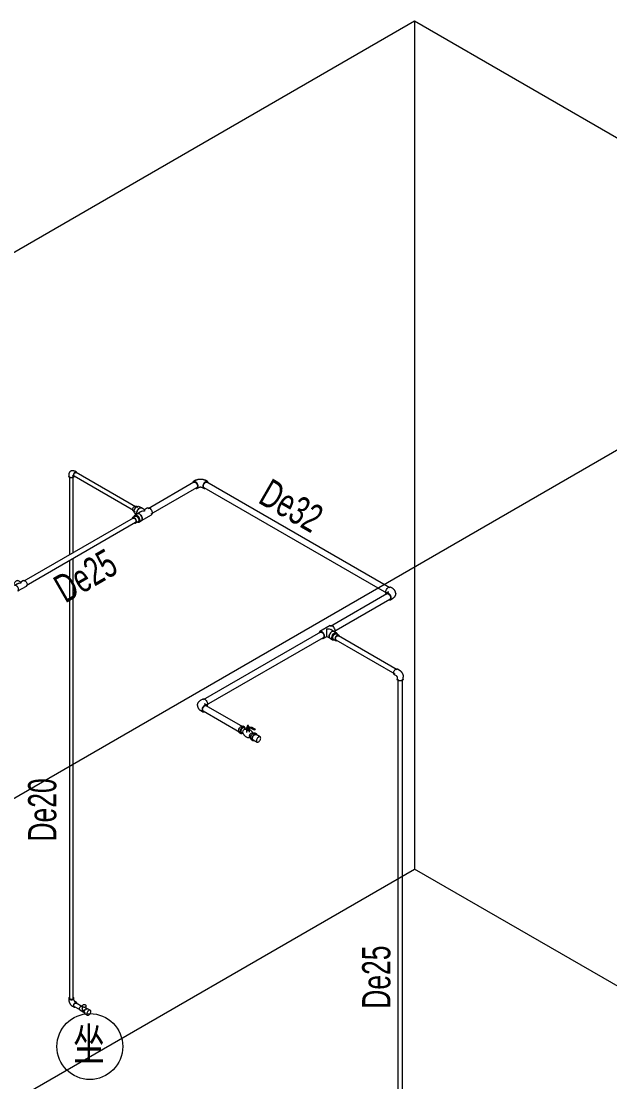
# Model space of a CAD drawing. Header units: millimetres. Extents: x 160489 to 365751, y -78341 to 15608.
# Drawn here: x 178450 to 181576, y -66871 to -61240 of the extents above; entities that cross this region are included whole.
import ezdxf

# ---------------------------------------------------------------- set-up
doc = ezdxf.new("R2010")
doc.units = ezdxf.units.MM
for name, color, linetype, lineweight in [('A-____-NOTE-TEXT', 7, 'Continuous', 5), ('G-____-____-SYMB', 7, 'Continuous', 5), ('P-PIPE-____-IDEN', 7, 'Continuous', 5), ('P-PIPE-____-OTLN', 7, 'Continuous', 35)]:
    doc.layers.add(name, color=color, linetype=linetype, lineweight=lineweight)
doc.styles.add('TJ_FangSong', font='', dxfattribs={"width": 0.7, "height": 150})
doc.styles.add('TJ_FangSong_B', font='', dxfattribs={"width": 0.7, "height": 175})
doc.styles.get('TJ_FangSong').set_extended_font_data('TJ_FangSong')
doc.styles.get('TJ_FangSong_B').set_extended_font_data('TJ_FangSong', bold=True)

# ---------------------------------------------------------------- blocks, each defined once
blk = doc.blocks.new('弯头_热熔承插-塑料-复合管 - 标准-2501916-卫生间WC1 给水系统图')
at = {"layer": 'P-PIPE-____-OTLN', "color": 136, "lineweight": 5, "true_color": 0x008080}
for p, q in [((115058.6, -64839.3), (115047.7, -64845.6)), ((115068.7, -64864), (115068.7, -64864)), ((115079.6, -64870.3), (115068.7, -64864)), ((115047.7, -64900.4), (115058.6, -64906.7))]:
    blk.add_line(p, q, dxfattribs=at)
for points in [[(115030.6, -64873, 0), (115030.7, -64871, 0), (115030.9, -64869.1, 0), (115031.2, -64867.1, 0), (115031.7, -64865.3, 0), (115032.3, -64863.4, 0), (115032.9, -64861.7, 0), (115033.7, -64860, 0), (115034.6, -64858.4, 0), (115035.5, -64856.9, 0), (115036.5, -64855.5, 0), (115037.5, -64854.2, 0), (115038.6, -64852.9, 0), (115039.7, -64851.7, 0), (115040.8, -64850.6, 0), (115042, -64849.6, 0), (115043.2, -64848.6, 0), (115044.4, -64847.7, 0), (115045.7, -64846.8, 0), (115046.9, -64846, 0), (115047.7, -64845.6, 0)], [(115058.6, -64839.3, 0), (115061.7, -64838.3, 0), (115065.3, -64838.7, 0), (115069.1, -64840.3, 0), (115073, -64843.1, 0), (115076.5, -64846.9, 0), (115079.6, -64851.4, 0), (115082, -64856.3, 0), (115083.5, -64861.3, 0), (115084, -64866, 0)], [(115084, -64866, 0), (115083.5, -64870.2, 0), (115082.3, -64873.1, 0)], [(115030.6, -64873, 0), (115030.7, -64875, 0), (115030.9, -64876.9, 0), (115031.2, -64878.8, 0), (115031.7, -64880.7, 0), (115032.3, -64882.5, 0), (115032.9, -64884.3, 0), (115033.7, -64886, 0), (115034.6, -64887.5, 0), (115035.5, -64889.1, 0), (115036.5, -64890.5, 0), (115037.5, -64891.8, 0), (115038.6, -64893.1, 0), (115039.7, -64894.3, 0), (115040.8, -64895.4, 0), (115042, -64896.4, 0), (115043.2, -64897.4, 0), (115044.4, -64898.3, 0), (115045.7, -64899.1, 0), (115046.9, -64899.9, 0), (115047.7, -64900.4, 0)], [(115083.9, -64878.4, 0), (115083.5, -64875.8, 0), (115082, -64872.5, 0), (115079.6, -64870.3, 0), (115076.5, -64869.4, 0), (115073, -64869.7, 0), (115069.1, -64871.4, 0), (115065.3, -64874.2, 0), (115061.7, -64877.9, 0), (115058.6, -64882.4, 0), (115056.3, -64887.3, 0), (115054.8, -64892.3, 0), (115054.3, -64897.1, 0)], [(115054.3, -64897.1, 0), (115054.8, -64901.2, 0), (115056.3, -64904.5, 0), (115058.6, -64906.7, 0), (115061.7, -64907.6, 0), (115065.3, -64907.3, 0), (115067.8, -64906.3, 0)]]:
    blk.add_polyline3d(points, dxfattribs=at)
blk = doc.blocks.new('球阀 - 标准-2503316-卫生间WC1 给水系统图')
at = {"layer": 'P-PIPE-____-OTLN', "color": 136, "lineweight": 5, "true_color": 0x008080}
for p, q in [((115296, -64980.5), (115296, -65009.6)), ((115301, -65009.8), (115301, -64980.5)), ((115253.1, -65017.8), (115260.2, -65021.9)), ((115260.5, -65010.2), (115263.3, -65016.5)), ((115263.3, -65016.5), (115273.9, -65022.6)), ((115273.9, -65022.6), (115271.1, -65016.3)), ((115280.2, -64987.3), (115273.1, -64983.2)), ((115287.7, -64998.8), (115277.1, -64992.7)), ((115291, -64991.7), (115291, -65017.3)), ((115294.8, -64988), (115293.2, -64988.7)), ((115294.8, -64982.8), (115294.8, -64989.5)), ((115295.9, -64988.5), (115295.9, -64986.8)), ((115301.9, -64990.3), (115295.9, -64986.8)), ((115302.2, -64992.2), (115295.9, -64988.5)), ((115301.9, -64990.3), (115307.2, -64987.2)), ((115313.4, -64991.3), (115301.9, -64990.3)), ((115302.1, -64984.3), (115307.2, -64987.2)), ((115302.2, -64992.2), (115313.7, -64993.2)), ((115302.3, -64989.5), (115302.3, -64982.8)), ((115306, -65014.3), (115306, -64991.7)), ((115309.3, -65043), (115306.5, -65036.8)), ((115307.2, -64987.2), (115318.7, -64988.2)), ((115313.4, -64991.3), (115318.7, -64988.2)), ((115331.2, -65001.6), (115313.4, -64991.3)), ((115313.7, -64993.2), (115331.2, -65003.3)), ((115318.7, -64988.2), (115336.5, -64998.5)), ((115333.7, -65025.4), (115323.1, -65019.2)), ((115336.5, -64998.5), (115331.2, -65001.6)), ((115331.2, -65003.3), (115336.5, -65000.3)), ((115331.2, -65003.3), (115331.2, -65001.6)), ((115336.5, -64998.5), (115336.5, -65000.3)), ((115343.9, -65024), (115336.8, -65019.9)), ((115309.3, -65043), (115319.9, -65049.2)), ((115316.8, -65054.6), (115323.9, -65058.7))]:
    blk.add_line(p, q, dxfattribs=at)
for points in [[(115295.9, -64981.2, 0), (115295.3, -64981.7, 0), (115294.9, -64982.2, 0), (115294.8, -64982.8, 0), (115294.9, -64983.3, 0), (115295.3, -64983.8, 0), (115295.9, -64984.3, 0), (115296.6, -64984.6, 0), (115297.5, -64984.9, 0), (115298.5, -64984.9, 0), (115299.5, -64984.9, 0), (115300.4, -64984.6, 0), (115301.2, -64984.3, 0)], [(115296.7, -64979.5, 0), (115296.3, -64979.8, 0), (115296.1, -64980.1, 0), (115296, -64980.5, 0), (115296.1, -64980.9, 0), (115296.3, -64981.2, 0), (115296.7, -64981.5, 0), (115297.3, -64981.8, 0), (115297.9, -64981.9, 0), (115298.5, -64982, 0), (115299.1, -64981.9, 0), (115299.8, -64981.8, 0), (115300.3, -64981.5, 0)], [(115300.3, -64981.5, 0), (115300.7, -64981.2, 0), (115300.9, -64980.9, 0), (115301, -64980.5, 0), (115300.9, -64980.1, 0), (115300.7, -64979.8, 0), (115300.3, -64979.5, 0), (115299.8, -64979.3, 0), (115299.1, -64979.1, 0), (115298.5, -64979.1, 0), (115297.9, -64979.1, 0), (115297.3, -64979.3, 0), (115296.7, -64979.5, 0)], [(115301.2, -64984.3, 0), (115301.7, -64983.8, 0), (115302.1, -64983.3, 0), (115302.3, -64982.8, 0), (115302.1, -64982.2, 0), (115301.7, -64981.7, 0), (115301.2, -64981.2, 0)], [(115249, -65008.7, 0), (115249.5, -65004.2, 0), (115250.9, -64999.4, 0), (115253.1, -64994.7, 0), (115256.1, -64990.5, 0), (115259.5, -64986.9, 0), (115263.1, -64984.2, 0), (115266.8, -64982.6, 0), (115270.2, -64982.3, 0), (115273.1, -64983.2, 0)], [(115253.1, -65017.8, 0), (115250.9, -65015.8, 0), (115249.5, -65012.6, 0), (115249, -65008.7, 0)], [(115284.4, -64996.4, 0), (115283.9, -64992.5, 0), (115282.5, -64989.4, 0), (115280.2, -64987.3, 0), (115277.3, -64986.4, 0), (115273.9, -64986.7, 0), (115270.2, -64988.3, 0), (115266.6, -64990.9, 0), (115263.1, -64994.5, 0), (115260.2, -64998.8, 0), (115258, -65003.5, 0), (115256.6, -65008.3, 0), (115256.1, -65012.8, 0)], [(115256.1, -65012.8, 0), (115256.6, -65016.7, 0), (115258, -65019.8, 0), (115260.2, -65021.9, 0), (115263.1, -65022.8, 0), (115266.6, -65022.5, 0), (115270.2, -65020.9, 0)], [(115277.1, -64992.7, 0), (115270.2, -64993.4, 0), (115263.3, -65000.6, 0), (115260.5, -65010.2, 0)], [(115271.1, -65016.3, 0), (115273.9, -65006.8, 0), (115280.8, -64999.5, 0), (115286.6, -64998.3, 0)], [(115271.6, -65019.6, 0), (115272.2, -65021.1, 0), (115272.9, -65022.7, 0), (115273.7, -65024.5, 0), (115274.7, -65026.2, 0), (115275.9, -65028, 0), (115277.2, -65029.8, 0), (115278.7, -65031.6, 0), (115280.4, -65033.4, 0), (115282.3, -65035.1, 0), (115284.3, -65036.7, 0), (115286.4, -65038.2, 0), (115288.7, -65039.6, 0), (115291, -65040.7, 0), (115293.4, -65041.7, 0), (115295.8, -65042.6, 0), (115298.2, -65043.2, 0), (115300.6, -65043.7, 0), (115302.8, -65044, 0), (115305, -65044.2, 0), (115307.1, -65044.2, 0), (115309, -65044.1, 0), (115310.8, -65043.9, 0), (115312.5, -65043.7, 0)], [(115283.9, -64998.3, 0), (115285.5, -64998, 0), (115287.3, -64997.8, 0), (115289.2, -64997.7, 0), (115291.2, -64997.7, 0)], [(115293.2, -64988.7, 0), (115292, -64989.6, 0), (115291.3, -64990.6, 0), (115291, -64991.7, 0), (115291.3, -64992.9, 0), (115292, -64993.9, 0), (115293.2, -64994.8, 0), (115294.8, -64995.5, 0), (115296.6, -64995.9, 0), (115298.5, -64996.1, 0), (115300.4, -64995.9, 0), (115302.3, -64995.5, 0), (115303.8, -64994.8, 0)], [(115300.4, -64991.4, 0), (115299.5, -64991.6, 0), (115298.5, -64991.7, 0), (115297.5, -64991.6, 0), (115296.6, -64991.4, 0), (115295.9, -64991, 0), (115295.3, -64990.6, 0), (115294.9, -64990.1, 0), (115294.8, -64989.5, 0), (115294.9, -64988.9, 0)], [(115302, -64999.6, 0), (115302.7, -64999.8, 0), (115305.1, -65000.7, 0), (115307.4, -65001.8, 0), (115309.7, -65003.1, 0), (115311.9, -65004.6, 0), (115314, -65006.1, 0), (115315.9, -65007.8, 0), (115317.7, -65009.5, 0), (115319.2, -65011.3, 0), (115320.6, -65013.2, 0), (115321.9, -65015, 0), (115322.9, -65016.7, 0), (115323.8, -65018.5, 0), (115324.6, -65020.1, 0), (115325.2, -65021.7, 0)], [(115303.8, -64994.8, 0), (115305, -64993.9, 0), (115305.7, -64992.9, 0)], [(115306.5, -65036.8, 0), (115309.3, -65027.2, 0), (115316.2, -65019.9, 0), (115323.1, -65019.2, 0)], [(115312.6, -65045.4, 0), (115313.1, -65040.9, 0), (115314.5, -65036.2, 0), (115316.8, -65031.5, 0), (115319.7, -65027.2, 0), (115323.1, -65023.6, 0), (115326.8, -65020.9, 0), (115330.4, -65019.4, 0), (115333.9, -65019, 0), (115336.8, -65019.9, 0)], [(115347.8, -65030.8, 0), (115347.5, -65029.2, 0), (115346.1, -65026.1, 0), (115343.9, -65024, 0), (115340.9, -65023.1, 0), (115337.5, -65023.5, 0), (115333.9, -65025, 0), (115330.2, -65027.7, 0), (115326.8, -65031.3, 0), (115323.9, -65035.6, 0), (115321.6, -65040.2, 0), (115320.2, -65045, 0), (115319.7, -65049.5, 0)], [(115316.8, -65054.6, 0), (115314.5, -65052.5, 0), (115313.1, -65049.4, 0), (115312.6, -65045.4, 0)], [(115319.7, -65049.5, 0), (115320.2, -65053.5, 0), (115321.6, -65056.6, 0), (115323.9, -65058.7, 0), (115326.8, -65059.6, 0), (115330.2, -65059.2, 0), (115331.7, -65058.7, 0)]]:
    blk.add_polyline3d(points, dxfattribs=at)
blk = doc.blocks.new('弯头_热熔承插-塑料-复合管 - 标准-V5-卫生间WC1 给水系统图')
at = {"layer": 'P-PIPE-____-OTLN', "color": 136, "lineweight": 5, "true_color": 0x008080}
for p, q in [((116066.1, -64251.3), (116055.2, -64245)), ((116045.1, -64269.7), (116034.2, -64276)), ((116045.1, -64269.7), (116045.1, -64269.7)), ((116055.2, -64312.4), (116066.1, -64306.1))]:
    blk.add_line(p, q, dxfattribs=at)
for points in [[(116029.9, -64271.8, 0), (116030.4, -64267, 0), (116031.9, -64262, 0), (116034.2, -64257.1, 0), (116037.3, -64252.6, 0), (116040.9, -64248.8, 0), (116044.7, -64246, 0), (116048.6, -64244.4, 0), (116052.1, -64244, 0), (116055.2, -64245, 0)], [(116031.6, -64278.8, 0), (116030.4, -64275.9, 0), (116029.9, -64271.8, 0)], [(116059.6, -64302.8, 0), (116059.1, -64298.1, 0), (116057.6, -64293.1, 0), (116055.2, -64288.1, 0), (116052.1, -64283.6, 0), (116048.6, -64279.9, 0), (116044.7, -64277.1, 0), (116040.9, -64275.4, 0), (116037.3, -64275.1, 0), (116034.2, -64276, 0), (116031.9, -64278.2, 0), (116030.4, -64281.5, 0), (116029.9, -64284.1, 0)], [(116046, -64312.1, 0), (116048.6, -64313, 0), (116052.1, -64313.3, 0), (116055.2, -64312.4, 0), (116057.6, -64310.2, 0), (116059.1, -64306.9, 0), (116059.6, -64302.8, 0)], [(116083.2, -64278.7, 0), (116083.2, -64276.7, 0), (116082.9, -64274.8, 0), (116082.6, -64272.8, 0), (116082.2, -64271, 0), (116081.6, -64269.1, 0), (116080.9, -64267.4, 0), (116080.1, -64265.7, 0), (116079.3, -64264.1, 0), (116078.4, -64262.6, 0), (116077.4, -64261.2, 0), (116076.3, -64259.9, 0), (116075.3, -64258.6, 0), (116074.1, -64257.4, 0), (116073, -64256.3, 0), (116071.8, -64255.3, 0), (116070.6, -64254.3, 0), (116069.4, -64253.4, 0), (116068.2, -64252.5, 0), (116066.9, -64251.8, 0), (116066.1, -64251.3, 0)], [(116083.2, -64278.7, 0), (116083.2, -64280.7, 0), (116082.9, -64282.6, 0), (116082.6, -64284.6, 0), (116082.2, -64286.4, 0), (116081.6, -64288.2, 0), (116080.9, -64290, 0), (116080.1, -64291.7, 0), (116079.3, -64293.3, 0), (116078.4, -64294.8, 0), (116077.4, -64296.2, 0), (116076.3, -64297.5, 0), (116075.3, -64298.8, 0), (116074.1, -64300, 0), (116073, -64301.1, 0), (116071.8, -64302.1, 0), (116070.6, -64303.1, 0), (116069.4, -64304, 0), (116068.2, -64304.8, 0), (116066.9, -64305.6, 0), (116066.1, -64306.1, 0)]]:
    blk.add_polyline3d(points, dxfattribs=at)
blk = doc.blocks.new('弯头_热熔承插-塑料-复合管 - 标准-V6-卫生间WC1 给水系统图')
at = {"layer": 'P-PIPE-____-OTLN', "color": 136, "lineweight": 5, "true_color": 0x008080}
for p, q in [((115019.8, -63677.8), (115008.9, -63684.1)), ((115083.7, -63684.1), (115072.8, -63677.8)), ((115029.9, -63720.4), (115040.8, -63714.2)), ((115051.8, -63714.2), (115062.7, -63720.4))]:
    blk.add_line(p, q, dxfattribs=at)
for points in [[(115034.3, -63710.8, 0), (115033.8, -63706.1, 0), (115032.3, -63701.1, 0), (115029.9, -63696.2, 0), (115026.8, -63691.7, 0), (115023.3, -63687.9, 0), (115019.4, -63685.1, 0), (115015.6, -63683.5, 0), (115012, -63683.1, 0), (115008.9, -63684.1, 0), (115006.6, -63686.3, 0), (115005.1, -63689.5, 0), (115004.6, -63692.2, 0)], [(115019.8, -63677.8, 0), (115021.1, -63677.1, 0), (115022.4, -63676.4, 0), (115023.7, -63675.8, 0), (115025, -63675.2, 0), (115026.3, -63674.7, 0), (115027.6, -63674.2, 0), (115028.9, -63673.8, 0), (115030.3, -63673.4, 0), (115031.6, -63673, 0), (115033, -63672.7, 0), (115034.4, -63672.4, 0), (115035.7, -63672.1, 0), (115037.1, -63671.9, 0), (115038.5, -63671.7, 0), (115039.9, -63671.5, 0), (115041.2, -63671.4, 0), (115042.6, -63671.3, 0), (115044, -63671.2, 0), (115045.4, -63671.2, 0), (115046.8, -63671.1, 0), (115048.2, -63671.2, 0), (115049.6, -63671.2, 0), (115051, -63671.3, 0), (115052.3, -63671.5, 0), (115053.7, -63671.6, 0), (115055.1, -63671.8, 0), (115056.5, -63672, 0), (115057.8, -63672.3, 0), (115059.2, -63672.6, 0), (115060.6, -63672.9, 0), (115061.9, -63673.3, 0), (115063.3, -63673.7, 0), (115064.6, -63674.1, 0), (115065.9, -63674.6, 0), (115067.2, -63675.1, 0), (115068.6, -63675.6, 0), (115069.9, -63676.2, 0), (115071.1, -63676.9, 0), (115072.4, -63677.6, 0), (115072.8, -63677.8, 0)], [(115087.9, -63692.2, 0), (115087.5, -63689.5, 0), (115086, -63686.3, 0), (115083.7, -63684.1, 0), (115080.6, -63683.1, 0), (115077, -63683.5, 0), (115073.2, -63685.1, 0), (115069.3, -63687.9, 0), (115065.7, -63691.7, 0), (115062.7, -63696.2, 0), (115060.3, -63701.1, 0), (115058.8, -63706.1, 0), (115058.3, -63710.8, 0)], [(115020.7, -63720.1, 0), (115023.3, -63721, 0), (115026.8, -63721.4, 0), (115029.9, -63720.4, 0), (115032.3, -63718.2, 0), (115033.8, -63715, 0), (115034.3, -63710.8, 0)], [(115040.8, -63714.2, 0), (115040.8, -63714.1, 0), (115040.9, -63714.1, 0), (115041, -63714.1, 0), (115041.1, -63714, 0), (115041.3, -63713.9, 0), (115041.5, -63713.9, 0), (115041.7, -63713.8, 0), (115042, -63713.7, 0), (115042.3, -63713.6, 0), (115042.6, -63713.5, 0), (115042.9, -63713.5, 0), (115043.2, -63713.4, 0), (115043.6, -63713.3, 0), (115044, -63713.3, 0), (115044.4, -63713.2, 0), (115044.8, -63713.2, 0), (115045.2, -63713.2, 0), (115045.6, -63713.2, 0), (115046, -63713.1, 0), (115046.4, -63713.1, 0), (115046.9, -63713.2, 0), (115047.3, -63713.2, 0), (115047.7, -63713.2, 0), (115048.1, -63713.2, 0), (115048.5, -63713.3, 0), (115048.9, -63713.3, 0), (115049.2, -63713.4, 0), (115049.6, -63713.5, 0), (115049.9, -63713.5, 0), (115050.2, -63713.6, 0), (115050.5, -63713.7, 0), (115050.8, -63713.8, 0), (115051, -63713.8, 0), (115051.2, -63713.9, 0), (115051.4, -63714, 0), (115051.5, -63714, 0), (115051.7, -63714.1, 0), (115051.7, -63714.1, 0), (115051.8, -63714.2, 0), (115051.8, -63714.2, 0)], [(115058.3, -63710.8, 0), (115058.8, -63715, 0), (115060.3, -63718.2, 0), (115062.7, -63720.4, 0), (115065.7, -63721.4, 0), (115069.3, -63721, 0), (115071.8, -63720.1, 0)]]:
    blk.add_polyline3d(points, dxfattribs=at)
blk = doc.blocks.new('三通_T 型三通-热熔承插-塑料-复合管 - 标准-2503474-卫生间WC1 给水系统图')
at = {"layer": 'P-PIPE-____-OTLN', "color": 136, "lineweight": 5, "true_color": 0x008080}
for p, q in [((115734.4, -64449.1), (115680.7, -64480.1)), ((115755.4, -64480.1), (115739, -64470.7)), ((115701.7, -64516.5), (115718, -64507.1)), ((115718, -64507.1), (115734.4, -64516.5))]:
    blk.add_line(p, q, dxfattribs=at)
for points in [[(115718, -64500, 0), (115718, -64494.8, 0), (115718, -64489.1, 0), (115718, -64483.5, 0), (115718, -64478.2, 0), (115718, -64473.5, 0), (115718, -64469.3, 0), (115718, -64465.7, 0)], [(115718, -64465.7, 0), (115723.7, -64466, 0), (115729.3, -64467, 0), (115734.7, -64468.6, 0), (115739.6, -64471, 0)], [(115734.4, -64449.1, 0), (115737.5, -64448.2, 0), (115741.1, -64448.5, 0), (115744.9, -64450.2, 0), (115748.7, -64453, 0), (115752.3, -64456.7, 0), (115755.4, -64461.2, 0), (115757.8, -64466.2, 0), (115759.2, -64471.2, 0), (115759.8, -64475.9, 0)], [(115706, -64506.9, 0), (115705.5, -64502.2, 0), (115704, -64497.2, 0), (115701.7, -64492.3, 0), (115698.6, -64487.8, 0), (115695, -64484, 0), (115691.2, -64481.2, 0), (115687.3, -64479.6, 0), (115683.7, -64479.2, 0), (115680.7, -64480.1, 0), (115678.3, -64482.3, 0), (115676.8, -64485.6, 0), (115676.4, -64488.2, 0)], [(115692.5, -64516.2, 0), (115695, -64517.1, 0), (115698.6, -64517.5, 0), (115701.7, -64516.5, 0), (115704, -64514.3, 0), (115705.5, -64511.1, 0), (115706, -64506.9, 0)], [(115718, -64507.1, 0), (115718, -64506.3, 0), (115718, -64503.9, 0), (115718, -64500, 0)], [(115755.4, -64480.1, 0), (115752.3, -64479.2, 0), (115748.7, -64479.6, 0), (115744.9, -64481.2, 0), (115741.1, -64484, 0), (115737.5, -64487.8, 0), (115734.4, -64492.3, 0), (115732, -64497.2, 0), (115730.6, -64502.2, 0), (115730.1, -64506.9, 0)], [(115730.1, -64506.9, 0), (115730.6, -64511.1, 0), (115732, -64514.3, 0), (115734.4, -64516.5, 0)], [(115759.8, -64475.9, 0), (115759.2, -64480, 0), (115758.5, -64482, 0)]]:
    blk.add_polyline3d(points, dxfattribs=at)
blk = doc.blocks.new('P_角阀 - 标准-V7-卫生间WC1 给水系统图')
at = {"layer": 'P-PIPE-____-OTLN', "color": 136, "lineweight": 5, "true_color": 0x008080}
for p, q in [((114405.3, -66488.8), (114414.5, -66494.1)), ((114414.5, -66494.1), (114424.4, -66499.8)), ((114419.1, -66472.2), (114415.9, -66470.3)), ((114419, -66468.5), (114419, -66479.2)), ((114419, -66479.2), (114419, -66484.4)), ((114424.4, -66499.8), (114434.3, -66505.5)), ((114440.3, -66479.2), (114440.3, -66468.5)), ((114440.3, -66484.4), (114440.3, -66479.2)), ((114444.9, -66487.1), (114440.3, -66484.4)), ((114461.2, -66491.5), (114447.1, -66483.3)), ((114432.1, -66509.3), (114446.2, -66517.5))]:
    blk.add_line(p, q, dxfattribs=at)
for points in [[(114405.3, -66488.8, 0), (114404.1, -66487.7, 0), (114403.3, -66486, 0), (114403.1, -66483.9, 0), (114403.3, -66481.5, 0), (114404.1, -66479, 0), (114405.3, -66476.5, 0), (114406.8, -66474.2, 0), (114408.6, -66472.3, 0), (114410.6, -66470.9, 0)], [(114410.6, -66470.9, 0), (114412.5, -66470, 0), (114414.4, -66469.9, 0), (114415.9, -66470.3, 0)], [(114422.2, -66464.2, 0), (114420.5, -66465.5, 0), (114419.4, -66467, 0), (114419, -66468.5, 0), (114419.4, -66470.1, 0), (114420.5, -66471.6, 0), (114422.2, -66472.9, 0), (114424.4, -66473.9, 0), (114426.9, -66474.5, 0), (114429.7, -66474.7, 0), (114432.4, -66474.5, 0), (114435, -66473.9, 0), (114437.2, -66472.9, 0)], [(114422.2, -66494.9, 0), (114420.8, -66492.3, 0), (114419.9, -66489.6, 0), (114419.2, -66486.9, 0), (114419, -66484.1, 0)], [(114437.2, -66472.9, 0), (114438.9, -66471.6, 0), (114440, -66470.1, 0), (114440.3, -66468.5, 0), (114440, -66467, 0), (114438.9, -66465.5, 0), (114437.2, -66464.2, 0), (114435, -66463.2, 0), (114432.4, -66462.6, 0), (114429.7, -66462.4, 0), (114426.9, -66462.6, 0), (114424.4, -66463.2, 0), (114422.2, -66464.2, 0)], [(114436, -66486.9, 0), (114434.9, -66487.6, 0), (114432.4, -66489, 0), (114430, -66490.4, 0), (114427.7, -66491.8, 0), (114425.6, -66493, 0), (114423.7, -66494, 0), (114422.2, -66494.9, 0)], [(114432.1, -66509.3, 0), (114430.4, -66507.7, 0), (114429.3, -66505.4, 0), (114429, -66502.4, 0), (114429.3, -66499, 0), (114430.4, -66495.5, 0), (114432.1, -66492, 0), (114434.3, -66488.8, 0), (114436.8, -66486.1, 0), (114439.6, -66484.1, 0)], [(114439.6, -66484.1, 0), (114442.3, -66482.9, 0), (114444.9, -66482.6, 0), (114447.1, -66483.3, 0)], [(114453.7, -66492.2, 0), (114451, -66494.2, 0), (114448.4, -66496.9, 0), (114446.2, -66500.1, 0), (114444.5, -66503.6, 0), (114443.5, -66507.2, 0), (114443.1, -66510.6, 0), (114443.5, -66513.6, 0), (114444.5, -66515.9, 0), (114446.2, -66517.5, 0), (114448.4, -66518.1, 0), (114451, -66517.9, 0), (114453.7, -66516.7, 0)], [(114453.7, -66516.7, 0), (114456.5, -66514.7, 0), (114459, -66512, 0), (114461.2, -66508.8, 0), (114462.9, -66505.3, 0), (114464, -66501.7, 0), (114464.3, -66498.3, 0), (114464, -66495.4, 0), (114462.9, -66493, 0), (114461.2, -66491.5, 0), (114459, -66490.8, 0), (114456.5, -66491.1, 0), (114453.7, -66492.2, 0)]]:
    blk.add_polyline3d(points, dxfattribs=at)
blk = doc.blocks.new('弯头_热熔承插-塑料-复合管 - 标准-707565-卫生间WC1 给水系统图')
at = {"layer": 'P-PIPE-____-OTLN', "color": 136, "lineweight": 5, "true_color": 0x008080}
for p, q in [((114347.6, -66428.1), (114347.6, -66438)), ((114374.6, -66438), (114374.6, -66428.1)), ((114365.6, -66469.1), (114374.1, -66474.1)), ((114387.6, -66450.7), (114379.1, -66445.8))]:
    blk.add_line(p, q, dxfattribs=at)
for points in [[(114351, -66422.9, 0), (114349.4, -66424.2, 0), (114348.1, -66426.1, 0), (114347.6, -66428.1, 0), (114348.1, -66430.1, 0), (114349.4, -66432, 0), (114351.5, -66433.6, 0), (114354.3, -66434.9, 0), (114357.6, -66435.7, 0), (114361.1, -66435.9, 0), (114364.6, -66435.7, 0), (114367.8, -66434.9, 0), (114370.6, -66433.6, 0)], [(114347.6, -66438, 0), (114347.6, -66439, 0), (114347.7, -66440, 0), (114347.7, -66441, 0), (114347.8, -66441.9, 0), (114348, -66442.9, 0), (114348.2, -66443.8, 0), (114348.3, -66444.7, 0), (114348.6, -66445.7, 0), (114348.8, -66446.6, 0), (114349.1, -66447.5, 0), (114349.3, -66448.4, 0), (114349.7, -66449.3, 0), (114350, -66450.2, 0), (114350.3, -66451.1, 0), (114350.7, -66451.9, 0), (114351.1, -66452.8, 0), (114351.5, -66453.6, 0), (114351.9, -66454.5, 0), (114352.4, -66455.3, 0), (114352.9, -66456.1, 0), (114353.3, -66456.9, 0), (114353.9, -66457.7, 0), (114354.4, -66458.5, 0), (114354.9, -66459.3, 0), (114355.5, -66460.1, 0), (114356.1, -66460.8, 0), (114356.7, -66461.5, 0), (114357.3, -66462.3, 0), (114357.9, -66463, 0), (114358.6, -66463.7, 0), (114359.2, -66464.3, 0), (114359.9, -66465, 0), (114360.6, -66465.6, 0), (114361.4, -66466.2, 0), (114362.1, -66466.8, 0), (114362.9, -66467.4, 0), (114363.7, -66468, 0), (114364.5, -66468.5, 0), (114365.3, -66469, 0), (114365.6, -66469.1, 0)], [(114370.6, -66433.6, 0), (114372.8, -66432, 0), (114374.1, -66430.1, 0), (114374.6, -66428.1, 0), (114374.1, -66426.1, 0), (114372.8, -66424.2, 0), (114371.2, -66422.9, 0)], [(114374.6, -66438, 0), (114374.6, -66438.1, 0), (114374.6, -66438.2, 0), (114374.6, -66438.3, 0), (114374.6, -66438.5, 0), (114374.6, -66438.6, 0), (114374.7, -66438.8, 0), (114374.7, -66439, 0), (114374.8, -66439.2, 0), (114374.8, -66439.4, 0), (114374.9, -66439.7, 0), (114375, -66439.9, 0), (114375.1, -66440.2, 0), (114375.2, -66440.5, 0), (114375.3, -66440.8, 0), (114375.4, -66441, 0), (114375.5, -66441.3, 0), (114375.7, -66441.6, 0), (114375.8, -66441.9, 0), (114376, -66442.2, 0), (114376.1, -66442.4, 0), (114376.3, -66442.7, 0), (114376.5, -66443, 0), (114376.6, -66443.3, 0), (114376.8, -66443.5, 0), (114377, -66443.8, 0), (114377.2, -66444, 0), (114377.4, -66444.2, 0), (114377.6, -66444.4, 0), (114377.7, -66444.6, 0), (114377.9, -66444.8, 0), (114378.1, -66445, 0), (114378.2, -66445.1, 0), (114378.4, -66445.3, 0), (114378.5, -66445.4, 0), (114378.7, -66445.5, 0), (114378.8, -66445.6, 0), (114378.9, -66445.7, 0), (114379, -66445.7, 0), (114379, -66445.8, 0), (114379.1, -66445.8, 0)], [(114380.9, -66451.4, 0), (114378.4, -66453.2, 0), (114376.1, -66455.6, 0), (114374.1, -66458.5, 0), (114372.6, -66461.7, 0), (114371.7, -66464.9, 0), (114371.3, -66467.9, 0), (114371.7, -66470.6, 0), (114372.6, -66472.7, 0), (114374.1, -66474.1, 0), (114376.1, -66474.7, 0), (114378.4, -66474.5, 0), (114380.4, -66473.7, 0)], [(114390.4, -66456.3, 0), (114390.1, -66454.2, 0), (114389.2, -66452.1, 0), (114387.6, -66450.7, 0), (114385.7, -66450.1, 0), (114383.4, -66450.3, 0), (114380.9, -66451.4, 0)]]:
    blk.add_polyline3d(points, dxfattribs=at)
blk = doc.blocks.new('三通_T 型三通-热熔承插-塑料-复合管 - 标准-V8-卫生间WC1 给水系统图')
at = {"layer": 'P-PIPE-____-OTLN', "color": 136, "lineweight": 5, "true_color": 0x008080}
for p, q in [((114728.3, -63846.1), (114711.9, -63855.5)), ((114749.3, -63834), (114732.9, -63824.5)), ((114765.7, -63824.5), (114749.3, -63834)), ((114732.9, -63891.9), (114786.7, -63860.9))]:
    blk.add_line(p, q, dxfattribs=at)
for points in [[(114707.6, -63851.3, 0), (114708.1, -63846.5, 0), (114709.6, -63841.5, 0), (114711.9, -63836.6, 0), (114715, -63832.1, 0), (114718.6, -63828.3, 0), (114722.4, -63825.5, 0), (114726.3, -63823.9, 0), (114729.9, -63823.6, 0), (114732.9, -63824.5, 0)], [(114708.8, -63857.4, 0), (114708.1, -63855.4, 0), (114707.6, -63851.3, 0)], [(114737.3, -63882.3, 0), (114736.8, -63877.6, 0), (114735.3, -63872.6, 0), (114732.9, -63867.7, 0), (114729.9, -63863.2, 0), (114726.3, -63859.4, 0), (114722.4, -63856.6, 0), (114718.6, -63854.9, 0), (114715, -63854.6, 0), (114711.9, -63855.5, 0)], [(114749.3, -63841.1, 0), (114743.6, -63841.4, 0), (114738, -63842.3, 0), (114732.7, -63844, 0), (114727.7, -63846.4, 0)], [(114749.3, -63834, 0), (114749.3, -63834.4, 0), (114749.3, -63835.8, 0), (114749.3, -63838.1, 0), (114749.3, -63841.1, 0)], [(114765.7, -63824.5, 0), (114768.7, -63823.6, 0), (114772.3, -63823.9, 0), (114776.2, -63825.5, 0), (114780, -63828.3, 0), (114783.6, -63832.1, 0), (114786.7, -63836.6, 0), (114789, -63841.5, 0), (114790.5, -63846.5, 0), (114791, -63851.3, 0)], [(114791, -63851.3, 0), (114790.5, -63855.4, 0), (114789, -63858.7, 0), (114786.7, -63860.9, 0)], [(114732.9, -63891.9, 0), (114735.3, -63889.7, 0), (114736.8, -63886.4, 0), (114737.3, -63882.3, 0)]]:
    blk.add_polyline3d(points, dxfattribs=at)
blk = doc.blocks.new('变径管_热熔承插-塑料-复合管 - 标准-2503497-卫生间WC1 给水系统图')
at = {"layer": 'P-PIPE-____-OTLN', "color": 136, "lineweight": 5, "true_color": 0x008080}
for p, q in [((114689.5, -63839.3), (114700.1, -63845.4)), ((114698.5, -63853.1), (114707.3, -63858.2)), ((114713.6, -63822), (114703, -63815.9)), ((114732.9, -63824.5), (114719.5, -63816.7))]:
    blk.add_line(p, q, dxfattribs=at)
for points in [[(114686.7, -63833.1, 0), (114687, -63830.1, 0), (114688, -63826.8, 0), (114689.5, -63823.7, 0), (114691.5, -63820.8, 0), (114693.8, -63818.4, 0), (114696.3, -63816.6, 0), (114698.7, -63815.5, 0), (114701, -63815.3, 0), (114703, -63815.9, 0)], [(114689.5, -63839.3, 0), (114688, -63837.9, 0), (114687, -63835.8, 0), (114686.7, -63833.1, 0)], [(114694.1, -63843.5, 0), (114694.6, -63838.8, 0), (114696.1, -63833.8, 0), (114698.5, -63828.9, 0), (114701.6, -63824.4, 0), (114705.1, -63820.6, 0), (114709, -63817.8, 0), (114712.8, -63816.2, 0), (114716.4, -63815.8, 0), (114719.5, -63816.7, 0)], [(114698.5, -63853.1, 0), (114696.1, -63850.9, 0), (114694.6, -63847.7, 0), (114694.1, -63843.5, 0)], [(114732.9, -63824.5, 0), (114729.9, -63823.6, 0), (114726.3, -63823.9, 0), (114722.4, -63825.5, 0), (114718.6, -63828.3, 0), (114715, -63832.1, 0), (114711.9, -63836.6, 0), (114709.6, -63841.5, 0), (114708.1, -63846.5, 0), (114707.6, -63851.3, 0)], [(114707.6, -63851.3, 0), (114708.1, -63855.4, 0), (114708.8, -63857.4, 0)]]:
    blk.add_polyline3d(points, dxfattribs=at)
blk = doc.blocks.new('弯头_热熔承插-塑料-复合管 - 标准-V9-卫生间WC1 给水系统图')
at = {"layer": 'P-PIPE-____-OTLN', "color": 136, "lineweight": 5, "true_color": 0x008080}
for p, q in [((114387.6, -63633.8), (114379.1, -63628.9)), ((114347.6, -63647), (114347.6, -63656.9)), ((114365.6, -63652.2), (114374.1, -63657.2)), ((114374.6, -63647), (114374.6, -63647))]:
    blk.add_line(p, q, dxfattribs=at)
for points in [[(114357.6, -63628.1, 0), (114356.5, -63628.8, 0), (114355.5, -63629.5, 0), (114354.5, -63630.3, 0), (114353.6, -63631.2, 0), (114352.7, -63632.1, 0), (114351.9, -63633.1, 0), (114351.2, -63634.1, 0), (114350.6, -63635.1, 0), (114350.1, -63636.1, 0), (114349.6, -63637.2, 0), (114349.1, -63638.2, 0), (114348.8, -63639.3, 0), (114348.5, -63640.3, 0), (114348.2, -63641.3, 0), (114348, -63642.4, 0), (114347.8, -63643.4, 0), (114347.7, -63644.4, 0), (114347.6, -63645.4, 0), (114347.6, -63646.4, 0), (114347.6, -63647, 0)], [(114357.6, -63628.1, 0), (114358.8, -63627.5, 0), (114360, -63626.9, 0), (114361.2, -63626.5, 0), (114362.4, -63626.1, 0), (114363.6, -63625.9, 0), (114364.8, -63625.7, 0), (114366, -63625.6, 0), (114367.2, -63625.5, 0), (114368.4, -63625.5, 0), (114369.6, -63625.6, 0), (114370.7, -63625.8, 0), (114371.7, -63626, 0), (114372.8, -63626.2, 0), (114373.8, -63626.5, 0), (114374.8, -63626.9, 0), (114375.8, -63627.2, 0), (114376.7, -63627.6, 0), (114377.6, -63628.1, 0), (114378.5, -63628.5, 0), (114379.1, -63628.9, 0)], [(114370.6, -63662.4, 0), (114367.8, -63663.7, 0), (114364.6, -63664.5, 0), (114361.1, -63664.7, 0), (114357.6, -63664.5, 0), (114354.3, -63663.7, 0), (114351.5, -63662.4, 0), (114349.4, -63660.8, 0), (114348.1, -63659, 0), (114347.6, -63656.9, 0)], [(114365.5, -63652.2, 0), (114365.5, -63652.2, 0), (114365.6, -63652.2, 0)], [(114374.6, -63657.3, 0), (114374.1, -63659, 0), (114372.8, -63660.8, 0), (114370.6, -63662.4, 0)], [(114380.9, -63634.5, 0), (114378.4, -63636.3, 0), (114376.1, -63638.7, 0), (114374.1, -63641.6, 0), (114372.6, -63644.8, 0), (114371.7, -63648, 0), (114371.3, -63651, 0), (114371.7, -63653.7, 0), (114372.6, -63655.8, 0), (114374.1, -63657.2, 0), (114376.1, -63657.8, 0), (114378.4, -63657.6, 0), (114380.4, -63656.8, 0)], [(114390.4, -63639.4, 0), (114390.1, -63637.3, 0), (114389.2, -63635.2, 0), (114387.6, -63633.8, 0), (114385.7, -63633.2, 0), (114383.4, -63633.4, 0), (114380.9, -63634.5, 0)]]:
    blk.add_polyline3d(points, dxfattribs=at)
blk = doc.blocks.new('三通_T 型三通-热熔承插-塑料-复合管 - 标准-2505025-卫生间WC1 给水系统图')
at = {"layer": 'P-PIPE-____-OTLN', "color": 136, "lineweight": 5, "true_color": 0x008080}
for p, q in [((114074.9, -64228.2), (114060.7, -64236.4)), ((114091.7, -64218.5), (114077.4, -64210.3)), ((114077.4, -64265.4), (114122.7, -64239.3)), ((114105.9, -64210.3), (114091.7, -64218.5)), ((114077.4, -64265.4), (114079.3, -64263.8))]:
    blk.add_line(p, q, dxfattribs=at)
for points in [[(114057.2, -64231.6, 0), (114057.6, -64227.9, 0), (114058.8, -64223.9, 0), (114060.7, -64220, 0), (114063.1, -64216.4, 0), (114066, -64213.4, 0), (114069.1, -64211.1, 0), (114072.1, -64209.8, 0), (114075, -64209.5, 0), (114077.4, -64210.3, 0)], [(114058.8, -64237.6, 0), (114057.6, -64235, 0), (114057.2, -64231.6, 0)], [(114080.9, -64257.8, 0), (114080.5, -64254, 0), (114079.3, -64250, 0), (114077.4, -64246.1, 0), (114075, -64242.5, 0), (114072.1, -64239.5, 0), (114069.1, -64237.3, 0), (114066, -64236, 0), (114063.1, -64235.7, 0), (114060.7, -64236.4, 0)], [(114091.7, -64224.2, 0), (114087.1, -64224.5, 0), (114082.7, -64225.2, 0), (114078.4, -64226.5, 0), (114074.5, -64228.5, 0)], [(114091.7, -64218.5, 0), (114091.7, -64218.9, 0), (114091.7, -64220, 0), (114091.7, -64221.8, 0), (114091.7, -64224.2, 0)], [(114105.9, -64210.3, 0), (114108.4, -64209.5, 0), (114111.2, -64209.8, 0), (114114.3, -64211.1, 0), (114117.4, -64213.4, 0), (114120.2, -64216.4, 0), (114122.7, -64220, 0), (114124.6, -64223.9, 0), (114125.8, -64227.9, 0), (114126.2, -64231.6, 0)], [(114126.2, -64231.6, 0), (114125.8, -64235, 0), (114124.6, -64237.6, 0), (114122.7, -64239.3, 0)], [(114079.3, -64263.7, 0), (114080.5, -64261.1, 0), (114080.9, -64257.8, 0)]]:
    blk.add_polyline3d(points, dxfattribs=at)
blk = doc.blocks.new('变径管_热熔承插-塑料-复合管 - 标准-2505032-卫生间WC1 给水系统图')
at = {"layer": 'P-PIPE-____-OTLN', "color": 136, "lineweight": 5, "true_color": 0x008080}
for p, q in [((114698.5, -63868.2), (114686.5, -63875.1)), ((114711.9, -63855.5), (114698.5, -63863.3)), ((114703.2, -63904.1), (114715.2, -63897.2)), ((114704.6, -63862.6), (114713.4, -63867.6)), ((114713.9, -63868.1), (114720.7, -63877.8)), ((114719.5, -63899.7), (114732.9, -63891.9)), ((114721.2, -63878.8), (114723.8, -63890)), ((114723.8, -63890), (114721.2, -63898.3))]:
    blk.add_line(p, q, dxfattribs=at)
for points in [[(114711.9, -63855.5, 0), (114715, -63854.6, 0), (114718.6, -63854.9, 0), (114722.4, -63856.6, 0), (114726.3, -63859.4, 0), (114729.9, -63863.2, 0), (114732.9, -63867.7, 0), (114735.3, -63872.6, 0), (114736.8, -63877.6, 0), (114737.3, -63882.3, 0)], [(114706.7, -63896.5, 0), (114706.3, -63892.7, 0), (114705.1, -63888.7, 0), (114703.2, -63884.8, 0), (114700.8, -63881.2, 0), (114697.9, -63878.2, 0), (114694.8, -63876, 0), (114691.8, -63874.7, 0), (114688.9, -63874.4, 0), (114686.5, -63875.1, 0), (114684.6, -63876.9, 0), (114683.4, -63879.5, 0), (114683, -63881.9, 0)], [(114704.4, -63862.5, 0), (114701.6, -63862.3, 0), (114698.5, -63863.3, 0), (114696.1, -63865.5, 0), (114694.6, -63868.8, 0), (114694.3, -63870.4, 0)], [(114694.4, -63869.6, 0), (114697, -63864.5, 0), (114704.1, -63862.5, 0)], [(114695.6, -63903.7, 0), (114697.9, -63904.6, 0), (114700.8, -63904.9, 0), (114703.2, -63904.1, 0), (114705.1, -63902.4, 0), (114706.3, -63899.8, 0), (114706.7, -63896.5, 0)], [(114698.5, -63868.2, 0), (114700.9, -63867.4, 0), (114703.8, -63867.7, 0), (114706.9, -63869, 0), (114709.9, -63871.3, 0), (114712.8, -63874.3, 0), (114715.2, -63877.9, 0), (114717.1, -63881.8, 0), (114718.3, -63885.8, 0), (114718.7, -63889.5, 0)], [(114713.6, -63867.8, 0), (114712.8, -63867.1, 0), (114709, -63864.3, 0), (114705.1, -63862.7, 0)], [(114711.2, -63899.7, 0), (114712.8, -63900.3, 0), (114713.5, -63900.4, 0)], [(114720.7, -63898.7, 0), (114713.6, -63900.4, 0), (114711.6, -63899.9, 0)], [(114720.8, -63877.8, 0), (114719.5, -63875.4, 0), (114716.4, -63870.9, 0), (114713.9, -63868.1, 0)], [(114713.9, -63900.5, 0), (114716.4, -63900.6, 0), (114719.5, -63899.7, 0), (114721, -63898.5, 0)], [(114718.7, -63889.5, 0), (114718.3, -63892.8, 0), (114717.1, -63895.5, 0), (114715.2, -63897.2, 0)], [(114721.2, -63898.3, 0), (114721.9, -63897.5, 0), (114723.3, -63894.2, 0), (114723.8, -63890, 0)], [(114723.8, -63890, 0), (114723.3, -63885.3, 0), (114721.9, -63880.3, 0), (114721.3, -63878.9, 0)], [(114737.3, -63882.3, 0), (114736.8, -63886.4, 0), (114735.3, -63889.7, 0), (114732.9, -63891.9, 0)]]:
    blk.add_polyline3d(points, dxfattribs=at)
blk = doc.blocks.new('变径管_热熔承插-塑料-复合管 - 标准-V14-卫生间WC1 给水系统图')
at = {"layer": 'P-PIPE-____-OTLN', "color": 136, "lineweight": 5, "true_color": 0x008080}
for p, q in [((115734.4, -64516.5), (115747.8, -64524.3)), ((115743.5, -64514.7), (115746.1, -64503.4)), ((115746.1, -64522.9), (115743.5, -64514.7)), ((115746.6, -64502.4), (115753.4, -64492.8)), ((115752.1, -64521.8), (115764.1, -64528.8)), ((115754, -64492.2), (115762.7, -64487.2)), ((115768.8, -64487.9), (115755.4, -64480.1)), ((115780.9, -64499.8), (115768.8, -64492.8))]:
    blk.add_line(p, q, dxfattribs=at)
for points in [[(115730.1, -64506.9, 0), (115730.6, -64502.2, 0), (115732, -64497.2, 0), (115734.4, -64492.3, 0), (115737.5, -64487.8, 0), (115741.1, -64484, 0), (115744.9, -64481.2, 0), (115748.7, -64479.6, 0), (115752.3, -64479.2, 0), (115755.4, -64480.1, 0)], [(115734.4, -64516.5, 0), (115732, -64514.3, 0), (115730.6, -64511.1, 0), (115730.1, -64506.9, 0)], [(115746.1, -64503.4, 0), (115745.5, -64504.9, 0), (115744, -64509.9, 0), (115743.5, -64514.7, 0)], [(115743.5, -64514.7, 0), (115744, -64518.8, 0), (115745.5, -64522.1, 0), (115746.1, -64522.8, 0)], [(115746.4, -64523.2, 0), (115747.8, -64524.3, 0), (115750.9, -64525.2, 0), (115753.4, -64525.1, 0)], [(115753.4, -64492.7, 0), (115750.9, -64495.5, 0), (115747.8, -64500, 0), (115746.6, -64502.4, 0)], [(115755.7, -64524.5, 0), (115753.7, -64525, 0), (115746.6, -64523.4, 0)], [(115748.6, -64514.2, 0), (115749, -64510.4, 0), (115750.2, -64506.4, 0), (115752.1, -64502.5, 0), (115754.5, -64498.9, 0), (115757.4, -64495.9, 0), (115760.5, -64493.6, 0), (115763.5, -64492.3, 0), (115766.4, -64492.1, 0), (115768.8, -64492.8, 0)], [(115752.1, -64521.8, 0), (115750.2, -64520.1, 0), (115749, -64517.5, 0), (115748.6, -64514.2, 0)], [(115762.2, -64487.3, 0), (115758.3, -64488.9, 0), (115754.5, -64491.7, 0), (115753.8, -64492.4, 0)], [(115753.8, -64525, 0), (115754.5, -64524.9, 0), (115756.1, -64524.3, 0)], [(115784.3, -64506.5, 0), (115783.9, -64504.1, 0), (115782.7, -64501.5, 0), (115780.9, -64499.8, 0), (115778.4, -64499, 0), (115775.5, -64499.3, 0), (115772.5, -64500.6, 0), (115769.4, -64502.8, 0), (115766.6, -64505.8, 0), (115764.1, -64509.4, 0), (115762.2, -64513.3, 0), (115761, -64517.3, 0), (115760.6, -64521.1, 0)], [(115760.6, -64521.1, 0), (115761, -64524.4, 0), (115762.2, -64527, 0), (115764.1, -64528.8, 0), (115766.6, -64529.5, 0), (115769.4, -64529.2, 0), (115771.7, -64528.3, 0)], [(115770.1, -64488.8, 0), (115768.8, -64487.9, 0), (115765.8, -64487, 0), (115762.9, -64487.1, 0)], [(115763.3, -64487.1, 0), (115770.4, -64489.1, 0), (115772.9, -64494.2, 0)], [(115773, -64495.1, 0), (115772.7, -64493.4, 0), (115771.2, -64490.1, 0), (115770.4, -64489.1, 0)]]:
    blk.add_polyline3d(points, dxfattribs=at)
blk = doc.blocks.new('弯头_热熔承插-塑料-复合管 - 标准-2515727-卫生间WC1 给水系统图')
at = {"layer": 'P-PIPE-____-OTLN', "color": 136, "lineweight": 5, "true_color": 0x008080}
for p, q in [((116102.4, -64685.4), (116092.7, -64679.8)), ((116075.9, -64708.8), (116085.7, -64714.4)), ((116090.2, -64722.2), (116090.2, -64733.5)), ((116123.7, -64733.5), (116123.7, -64722.2))]:
    blk.add_line(p, q, dxfattribs=at)
for points in [[(116075.9, -64708.8, 0), (116074.1, -64707.1, 0), (116072.9, -64704.4, 0), (116072.5, -64701.1, 0), (116072.9, -64697.4, 0), (116074.1, -64693.4, 0), (116075.9, -64689.5, 0), (116078.4, -64685.9, 0), (116081.2, -64682.9, 0), (116084.3, -64680.6, 0)], [(116084.3, -64680.6, 0), (116087.4, -64679.3, 0), (116090.2, -64679, 0), (116092.7, -64679.8, 0)], [(116102.4, -64685.4, 0), (116103.4, -64686, 0), (116104.4, -64686.6, 0), (116105.4, -64687.3, 0), (116106.3, -64688, 0), (116107.2, -64688.7, 0), (116108, -64689.4, 0), (116108.9, -64690.2, 0), (116109.7, -64690.9, 0), (116110.5, -64691.7, 0), (116111.3, -64692.5, 0), (116112, -64693.4, 0), (116112.8, -64694.2, 0), (116113.5, -64695.1, 0), (116114.2, -64695.9, 0), (116114.8, -64696.8, 0), (116115.5, -64697.7, 0), (116116.1, -64698.7, 0), (116116.7, -64699.6, 0), (116117.3, -64700.6, 0), (116117.9, -64701.5, 0), (116118.4, -64702.5, 0), (116118.9, -64703.5, 0), (116119.4, -64704.5, 0), (116119.9, -64705.5, 0), (116120.3, -64706.5, 0), (116120.8, -64707.6, 0), (116121.2, -64708.6, 0), (116121.5, -64709.7, 0), (116121.9, -64710.7, 0), (116122.2, -64711.8, 0), (116122.5, -64712.9, 0), (116122.7, -64714, 0), (116123, -64715.1, 0), (116123.2, -64716.2, 0), (116123.3, -64717.3, 0), (116123.5, -64718.5, 0), (116123.6, -64719.6, 0), (116123.7, -64720.8, 0), (116123.7, -64721.9, 0), (116123.7, -64722.2, 0)], [(116085.7, -64714.4, 0), (116085.7, -64714.4, 0), (116085.8, -64714.5, 0), (116085.8, -64714.5, 0), (116085.9, -64714.6, 0), (116086.1, -64714.7, 0), (116086.2, -64714.8, 0), (116086.3, -64714.9, 0), (116086.5, -64715.1, 0), (116086.7, -64715.3, 0), (116086.9, -64715.5, 0), (116087, -64715.7, 0), (116087.2, -64715.9, 0), (116087.4, -64716.1, 0), (116087.6, -64716.3, 0), (116087.8, -64716.6, 0), (116088, -64716.9, 0), (116088.2, -64717.2, 0), (116088.4, -64717.4, 0), (116088.5, -64717.7, 0), (116088.7, -64718, 0), (116088.9, -64718.3, 0), (116089, -64718.6, 0), (116089.2, -64718.9, 0), (116089.3, -64719.2, 0), (116089.5, -64719.5, 0), (116089.6, -64719.8, 0), (116089.7, -64720.1, 0), (116089.8, -64720.4, 0), (116089.9, -64720.6, 0), (116089.9, -64720.9, 0), (116090, -64721.1, 0), (116090.1, -64721.3, 0), (116090.1, -64721.5, 0), (116090.1, -64721.7, 0), (116090.2, -64721.9, 0), (116090.2, -64722, 0), (116090.2, -64722.1, 0), (116090.2, -64722.2, 0), (116090.2, -64722.2, 0), (116090.2, -64722.2, 0)], [(116118.8, -64740.3, 0), (116115.3, -64741.9, 0), (116111.3, -64742.8, 0), (116106.9, -64743.2, 0), (116102.6, -64742.8, 0), (116098.6, -64741.9, 0), (116095.1, -64740.3, 0), (116092.4, -64738.3, 0), (116090.8, -64736, 0), (116090.2, -64733.5, 0)], [(116123.7, -64733.5, 0), (116123.1, -64736, 0), (116121.4, -64738.3, 0), (116118.8, -64740.3, 0)]]:
    blk.add_polyline3d(points, dxfattribs=at)
blk = doc.blocks.new('P_卫生器具标注 - P_卫生器具标注-2592099-卫生间WC1 给水系统图')
at = {"layer": 'A-____-NOTE-TEXT'}
blk.add_circle((115878.2, -67058.4), 175, dxfattribs=at)

msp = doc.modelspace()

# ---------------------------------------------------------------- linework, layer by layer
at = {"layer": 'G-____-____-SYMB'}
for p, q in [((180539.4, -61240.3), (175250.2, -64294.1)), ((180539.4, -61240.3), (180539.4, -65741.8)), ((183049.7, -62689.6), (180539.4, -61240.3)), ((183049.7, -62689.6), (177760.4, -65743.4)), ((175250.2, -68795.6), (180539.4, -65741.8)), ((183049.7, -67191.1), (180539.4, -65741.8))]:
    msp.add_line(p, q, dxfattribs=at)
at = {"layer": 'P-PIPE-____-OTLN', "color": 136, "lineweight": 5, "true_color": 0x008080}
for p, q in [((178707, -63656.9), (178707, -64073.7)), ((178727, -64062.1), (178727, -63656.9)), ((178731.8, -63654.2), (179047.2, -63836.2)), ((179057.2, -63818.9), (178741.8, -63636.8)), ((179367.3, -63688.4), (179124.1, -63828.8)), ((179140.1, -63856.5), (179383.3, -63716.1)), ((179421, -63716.1), (180390.6, -64275.9)), ((180408.6, -64249.3), (179437, -63688.4)), ((179044.5, -63878.8), (178464, -64214)), ((178476.5, -64235.6), (179057, -63900.5)), ((178707, -64102.5), (178707, -66428.1)), ((178727, -66428.1), (178727, -64091)), ((180392.6, -64280.4), (180092.8, -64453.5)), ((180110.8, -64480), (180408.6, -64308.1)), ((180039, -64484.5), (179417, -64843.6)), ((179435, -64870.2), (180055, -64512.2)), ((180122.1, -64525.1), (180434, -64705.1)), ((180446.5, -64683.5), (180134.6, -64503.4)), ((180450.3, -64733.5), (180450.3, -67171.5)), ((180475.3, -67171.5), (180475.3, -64733.5)), ((179417, -64902.4), (179611, -65014.4)), ((179627, -64986.7), (179433, -64874.6)), ((179719, -65039.7), (179697.7, -65027.5)), ((179681.7, -65055.2), (179703, -65067.4)), ((178731.8, -66471.1), (178761.5, -66488.2)), ((178771.5, -66470.9), (178741.8, -66453.8))]:
    msp.add_line(p, q, dxfattribs=at)
for points in [[(178729.7, -63649.6, 0), (178730, -63647.3, 0), (178730.7, -63645, 0), (178731.8, -63642.6, 0), (178733.2, -63640.5, 0), (178735, -63638.7, 0), (178736.8, -63637.3, 0)], [(178731.8, -63654.2, 0), (178730.7, -63653.1, 0), (178730, -63651.6, 0), (178729.7, -63649.6, 0)], [(178736.8, -63637.3, 0), (178738.6, -63636.6, 0), (178740.3, -63636.4, 0), (178741.8, -63636.8, 0)], [(179367.3, -63688.4, 0), (179369.6, -63687.7, 0), (179372.4, -63687.9, 0), (179375.3, -63689.2, 0)], [(179375.3, -63689.2, 0), (179378.2, -63691.3, 0), (179381, -63694.2, 0), (179383.3, -63697.6, 0), (179385.1, -63701.4, 0), (179386.2, -63705.2, 0), (179386.6, -63708.8, 0)], [(179386.6, -63708.8, 0), (179386.2, -63711.9, 0), (179385.1, -63714.4, 0), (179383.3, -63716.1, 0)], [(179417.7, -63708.8, 0), (179418.1, -63705.2, 0), (179419.2, -63701.4, 0), (179421, -63697.6, 0), (179423.4, -63694.2, 0), (179426.1, -63691.3, 0), (179429, -63689.2, 0)], [(179421, -63716.1, 0), (179419.2, -63714.4, 0), (179418.1, -63711.9, 0), (179417.7, -63708.8, 0)], [(179429, -63689.2, 0), (179432, -63687.9, 0), (179434.7, -63687.7, 0), (179437, -63688.4, 0)], [(179044.5, -63878.8, 0), (179046.3, -63878.2, 0), (179048.4, -63878.5, 0), (179050.7, -63879.4, 0)], [(179050.7, -63879.4, 0), (179053, -63881.1, 0), (179055.2, -63883.4, 0), (179057, -63886, 0), (179058.4, -63889, 0), (179059.3, -63891.9, 0), (179059.6, -63894.7, 0)], [(179059.6, -63894.7, 0), (179059.3, -63897.2, 0), (179058.4, -63899.2, 0), (179057, -63900.5, 0)], [(180392.6, -64280.4, 0), (180394.9, -64279.6, 0), (180397.7, -64279.9, 0), (180400.6, -64281.1, 0)], [(180400.6, -64281.1, 0), (180403.5, -64283.3, 0), (180406.3, -64286.2, 0), (180408.6, -64289.6, 0), (180410.4, -64293.3, 0), (180411.5, -64297.1, 0), (180411.9, -64300.7, 0)], [(180411.9, -64300.7, 0), (180411.5, -64303.9, 0), (180410.4, -64306.4, 0), (180408.6, -64308.1, 0)], [(180039, -64484.5, 0), (180041.4, -64483.8, 0), (180044.1, -64484, 0), (180047, -64485.3, 0)], [(180047, -64485.3, 0), (180050, -64487.4, 0), (180052.7, -64490.3, 0), (180055, -64493.7, 0), (180056.8, -64497.5, 0), (180058, -64501.3, 0), (180058.4, -64504.9, 0)], [(180058.4, -64504.9, 0), (180058, -64508, 0), (180056.8, -64510.5, 0), (180055, -64512.2, 0)], [(180119.5, -64519.4, 0), (180119.8, -64516.5, 0), (180120.7, -64513.6, 0), (180122.1, -64510.6, 0), (180123.9, -64508, 0), (180126.1, -64505.7, 0), (180128.4, -64504.1, 0)], [(180122.1, -64525.1, 0), (180120.7, -64523.8, 0), (180119.8, -64521.8, 0), (180119.5, -64519.4, 0)], [(180128.4, -64504.1, 0), (180130.7, -64503.1, 0), (180132.8, -64502.9, 0), (180134.6, -64503.4, 0)], [(179413.7, -64895, 0), (179414.1, -64891.4, 0), (179415.2, -64887.6, 0), (179417, -64883.9, 0), (179419.4, -64880.5, 0), (179422.1, -64877.6, 0), (179425, -64875.4, 0)], [(179417, -64902.4, 0), (179415.2, -64900.7, 0), (179414.1, -64898.2, 0), (179413.7, -64895, 0)], [(179425, -64875.4, 0), (179427.9, -64874.2, 0), (179430.7, -64873.9, 0), (179433, -64874.6, 0)], [(179678.4, -65047.9, 0), (179678.8, -65044.3, 0), (179679.9, -65040.5, 0), (179681.7, -65036.7, 0), (179684.1, -65033.3, 0), (179686.8, -65030.4, 0), (179689.7, -65028.3, 0)], [(179689.7, -65028.3, 0), (179692.7, -65027, 0), (179695.4, -65026.8, 0), (179697.7, -65027.5, 0)], [(179681.7, -65055.2, 0), (179679.9, -65053.5, 0), (179678.8, -65051, 0), (179678.4, -65047.9, 0)], [(179711, -65040.5, 0), (179708, -65042.7, 0), (179705.3, -65045.5, 0), (179703, -65049, 0), (179701.2, -65052.7, 0), (179700, -65056.5, 0), (179699.6, -65060.1, 0)], [(179699.6, -65060.1, 0), (179700, -65063.3, 0), (179701.2, -65065.8, 0), (179703, -65067.4, 0), (179705.3, -65068.2, 0), (179708, -65067.9, 0), (179711, -65066.7, 0)], [(179722.3, -65047.1, 0), (179721.9, -65043.9, 0), (179720.8, -65041.4, 0), (179719, -65039.7, 0), (179716.6, -65039, 0), (179713.9, -65039.3, 0), (179711, -65040.5, 0)], [(179711, -65066.7, 0), (179713.9, -65064.5, 0), (179716.6, -65061.6, 0), (179719, -65058.2, 0), (179720.8, -65054.5, 0), (179721.9, -65050.7, 0), (179722.3, -65047.1, 0)], [(178709.9, -66432.2, 0), (178708.3, -66431, 0), (178707.3, -66429.6, 0), (178707, -66428.1, 0)], [(178724.1, -66432.2, 0), (178722, -66433.1, 0), (178719.6, -66433.7, 0), (178717, -66433.9, 0), (178714.4, -66433.7, 0), (178712, -66433.1, 0), (178709.9, -66432.2, 0)], [(178727, -66428.1, 0), (178726.6, -66429.6, 0), (178725.6, -66431, 0), (178724.1, -66432.2, 0)], [(178729.7, -66466.5, 0), (178730, -66464.2, 0), (178730.7, -66461.9, 0), (178731.8, -66459.5, 0), (178733.2, -66457.4, 0), (178735, -66455.6, 0), (178736.8, -66454.3, 0)], [(178731.8, -66471.1, 0), (178730.7, -66470, 0), (178730, -66468.5, 0), (178729.7, -66466.5, 0)], [(178736.8, -66454.3, 0), (178738.6, -66453.5, 0), (178740.3, -66453.3, 0), (178741.8, -66453.8, 0)]]:
    msp.add_polyline3d(points, dxfattribs=at)

# ---------------------------------------------------------------- block references
at = {"layer": 'A-____-NOTE-TEXT'}
msp.add_blockref('P_卫生器具标注 - P_卫生器具标注-2592099-卫生间WC1 给水系统图', (62936.6, 374.1), dxfattribs=at)
at = {"layer": 'P-PIPE-____-OTLN', "color": 136, "lineweight": 5, "true_color": 0x008080}
for name in ['弯头_热熔承插-塑料-复合管 - 标准-V9-卫生间WC1 给水系统图', '弯头_热熔承插-塑料-复合管 - 标准-V6-卫生间WC1 给水系统图', '变径管_热熔承插-塑料-复合管 - 标准-2505032-卫生间WC1 给水系统图', '变径管_热熔承插-塑料-复合管 - 标准-2503497-卫生间WC1 给水系统图', '三通_T 型三通-热熔承插-塑料-复合管 - 标准-V8-卫生间WC1 给水系统图', '三通_T 型三通-热熔承插-塑料-复合管 - 标准-2505025-卫生间WC1 给水系统图', '弯头_热熔承插-塑料-复合管 - 标准-V5-卫生间WC1 给水系统图', '三通_T 型三通-热熔承插-塑料-复合管 - 标准-2503474-卫生间WC1 给水系统图', '变径管_热熔承插-塑料-复合管 - 标准-V14-卫生间WC1 给水系统图', '弯头_热熔承插-塑料-复合管 - 标准-2515727-卫生间WC1 给水系统图', '弯头_热熔承插-塑料-复合管 - 标准-2501916-卫生间WC1 给水系统图', '球阀 - 标准-2503316-卫生间WC1 给水系统图', '弯头_热熔承插-塑料-复合管 - 标准-707565-卫生间WC1 给水系统图', 'P_角阀 - 标准-V7-卫生间WC1 给水系统图']:
    msp.add_blockref(name, (64355.9, 0), dxfattribs=at)

# ---------------------------------------------------------------- texts
at = {"layer": 'A-____-NOTE-TEXT', "insert": (178726.6, -66584.1), "char_height": 175, "width": 213.249, "attachment_point": 1, "style": 'TJ_FangSong_B'}
msp.add_mtext('\\fTJ_FangSong|b1|i0|c134|p2|;\\W.7;坐', dxfattribs=at)
at = {"layer": 'P-PIPE-____-IDEN', "char_height": 150, "attachment_point": 1, "style": 'TJ_FangSong'}
for s, insert, width, rotation in [('De32', (179777.2, -63663.4), 361.962, 330), ('De25', (178608.8, -64202.7), 359.156, 30), ('De20', (178486.8, -65595.8), 359.156, 90), ('De25', (180260.8, -66483.6), 359.156, 90)]:
    msp.add_mtext(s, dxfattribs=dict(at, insert=insert, width=width, rotation=rotation))

doc.saveas('drawing.dxf')
